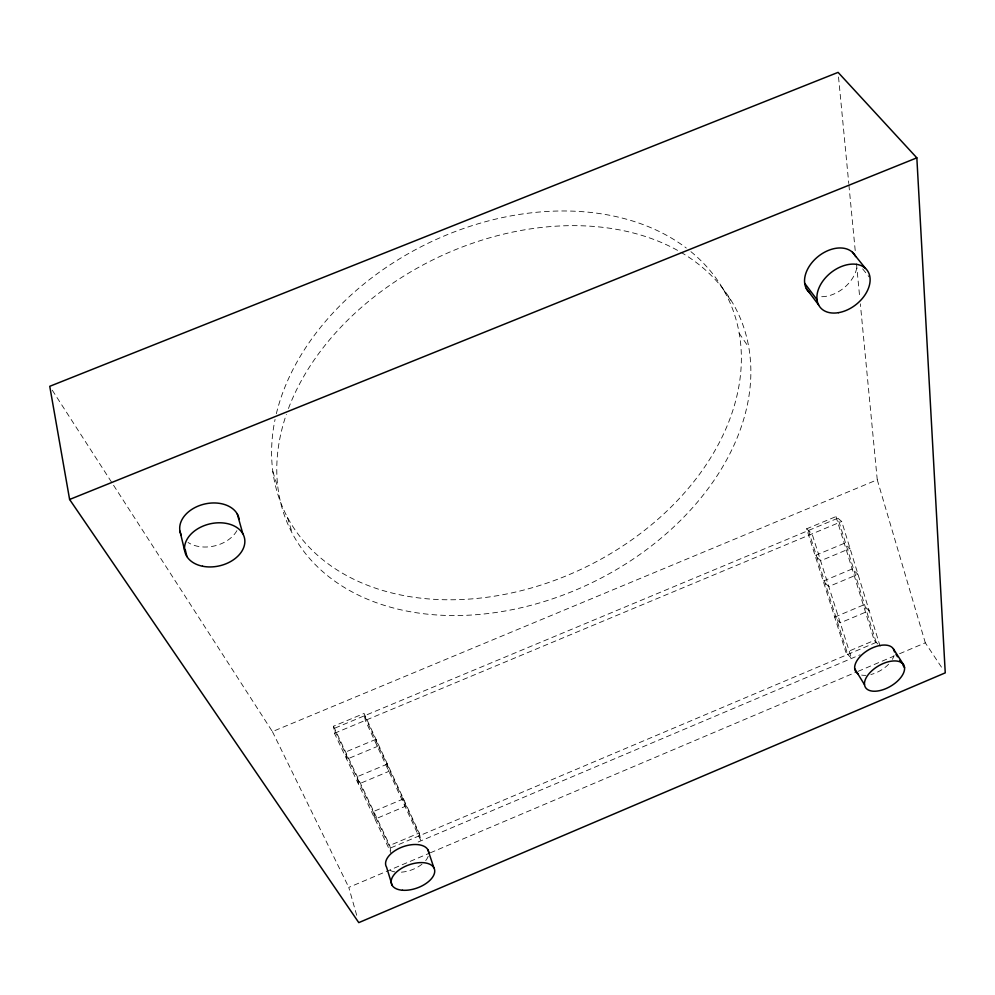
<?xml version="1.0" encoding="UTF-8"?>
<svg xmlns="http://www.w3.org/2000/svg" width="995" height="995" viewBox="0 0 995 995"><rect width="100%" height="100%" fill="white"/><g stroke="black" fill="none" stroke-linecap="round" stroke-linejoin="round"><path stroke-width="0.75" stroke-dasharray="4.97 3.73" d="M356.695 915.288L348.785 887.403L428.895 853.424M430.325 852.814L856.645 671.948M858.076 671.351L893.846 656.178M899.567 653.74L925.313 642.82L942.762 669.1M390.724 850.762L389.754 845.464L419.218 833.002L364.07 713.465L333.499 726.226L334.457 733.29L391.209 853.411M880.14 646.327L841.733 521.492L835.987 516.579L806.609 528.83L845.899 652.421L874.244 640.432L878.175 644.362M418.124 842.019L860.128 654.797M52.275 390.214L272.406 731.599L877.254 479.764L860.339 303.848M334.457 733.29L841.733 521.492M806.609 528.83L812.082 533.867L851.546 658.441L845.899 652.421M862.653 268.874L869.132 276.933M722.967 288.936L732.78 303.214M739.111 333.163L748.8 347.454M272.406 731.599L348.785 887.403M333.499 726.226L389.754 845.464M364.481 715.766L419.79 835.589M808.425 530.509L847.765 654.424M287.368 517.313L292.518 533.817M272.804 471.468L277.953 487.998M835.987 516.579L874.244 640.432M877.254 479.764L925.313 642.82M419.218 833.002L420.947 840.825L365.327 720.405L364.07 713.465M838.524 77.001L848.772 183.478M848.909 185.02L855.439 252.917M856.484 263.725L859.742 297.667M428.211 856.297A22.512 12.363 -19.6 0 1 423.882 862.541M421.979 864.207A22.512 12.363 -19.6 0 1 399.816 872.254M394.841 871.906A22.512 12.363 -19.6 0 1 389.008 869.705M236.897 530.646A30.198 21.529 -12.9 0 1 188.03 542.462M894.045 655.469A21.989 11.928 -30.4 0 1 892.366 659.337M888.622 664.212A21.989 11.928 -30.4 0 1 870.849 674.535M865.961 675.319A21.989 11.928 -30.4 0 1 861.645 675.083M856.757 268.016A29.564 20.323 -38.8 0 1 820.079 296.659M690.928 251.673A246.039 180.083 -25.9 0 1 563.929 576.789A246.039 180.083 -25.9 0 1 275.068 419.405M276.336 413.758A246.039 180.083 -25.9 0 1 448.708 234.099A246.039 180.083 -25.9 0 1 686.314 248.041M680.903 252.282A248.626 179.958 -25.9 0 1 707.184 489.913A248.626 179.958 -25.9 0 1 410.5 611.763A248.626 179.958 -25.9 0 1 286.361 414.318M288.45 408.51A248.626 179.958 -25.9 0 1 679.56 251.511M876.197 642.384L390.239 848.101L333.81 728.564L837.889 518.208L876.197 642.384M403.472 798.873L373.697 811.422L375.015 819.121L405.077 806.447L403.472 798.873M863.312 605.047L834.681 617.124L840.277 622.858L869.17 610.669L863.312 605.047M375.986 739.31L345.663 751.996L346.733 759.26L377.354 746.437L375.986 739.31M844.257 543.332L815.104 555.533L820.614 560.794L850.029 548.469L844.257 543.332M387.403 764.048L357.304 776.672L358.474 784.122L388.871 771.361L387.403 764.048M852.168 568.966L823.226 581.105L828.773 586.565L857.976 574.302L852.168 568.966"/><path stroke-width="1.49" d="M69.613 499.478L916.843 157.844L945.25 672.856L358.785 922.626L69.613 499.478L49.75 386.309L838.088 72.374L916.843 157.844M852.516 252.307L865.501 268.426M804.681 283.289L817.019 299.706M806.311 288.55L818.624 304.967M893.423 648.902L903.572 664.71M895.973 654.337L897.527 656.762M899.866 660.406L901.433 662.844M902.987 665.269L904.554 667.695A22.188 11.84 -30.3 0 1 875.476 691.214A22.188 11.84 -30.3 0 1 873.535 669.312A22.188 11.84 -30.3 0 1 904.554 667.695M854.717 668.739L864.518 684.709M427.887 849.742L433.845 867.715M392.167 885.426L386.595 867.254A22.512 12.363 -19.6 0 1 403.535 846.558A22.512 12.363 -19.6 0 1 428.783 852.839M237.295 514.029L242.83 533.743M185.169 549.377L186.898 556.528M179.971 531.218L184.809 551.267M181.351 535.248A30.198 21.529 -12.9 0 1 202.905 504.465A30.198 21.529 -12.9 0 1 239.161 519.328M858.175 673.851A21.989 11.928 -30.4 0 1 856.471 672.496M855.812 671.687A21.989 11.928 -30.4 0 1 870.55 648.79A21.989 11.928 -30.4 0 1 894.405 651.912M809.582 292.692A29.564 20.323 -38.8 0 1 818.562 256.15A29.564 20.323 -38.8 0 1 855.663 256.61M402.527 890.251A22.736 12.276 -19.7 0 0 434.728 870.799A22.736 12.276 -19.7 0 0 401.57 868.324A22.736 12.276 -19.7 0 0 402.527 890.251M202.557 566.23A30.571 21.517 -13.2 0 0 244.683 539.041A30.571 21.517 -13.2 0 0 196.861 529.328A30.571 21.517 -13.2 0 0 202.557 566.23M838.536 312.666A29.925 20.298 -38.5 0 0 868.647 272.717A29.925 20.298 -38.5 0 0 823.35 280.391A29.925 20.298 -38.5 0 0 838.536 312.666"/></g></svg>
